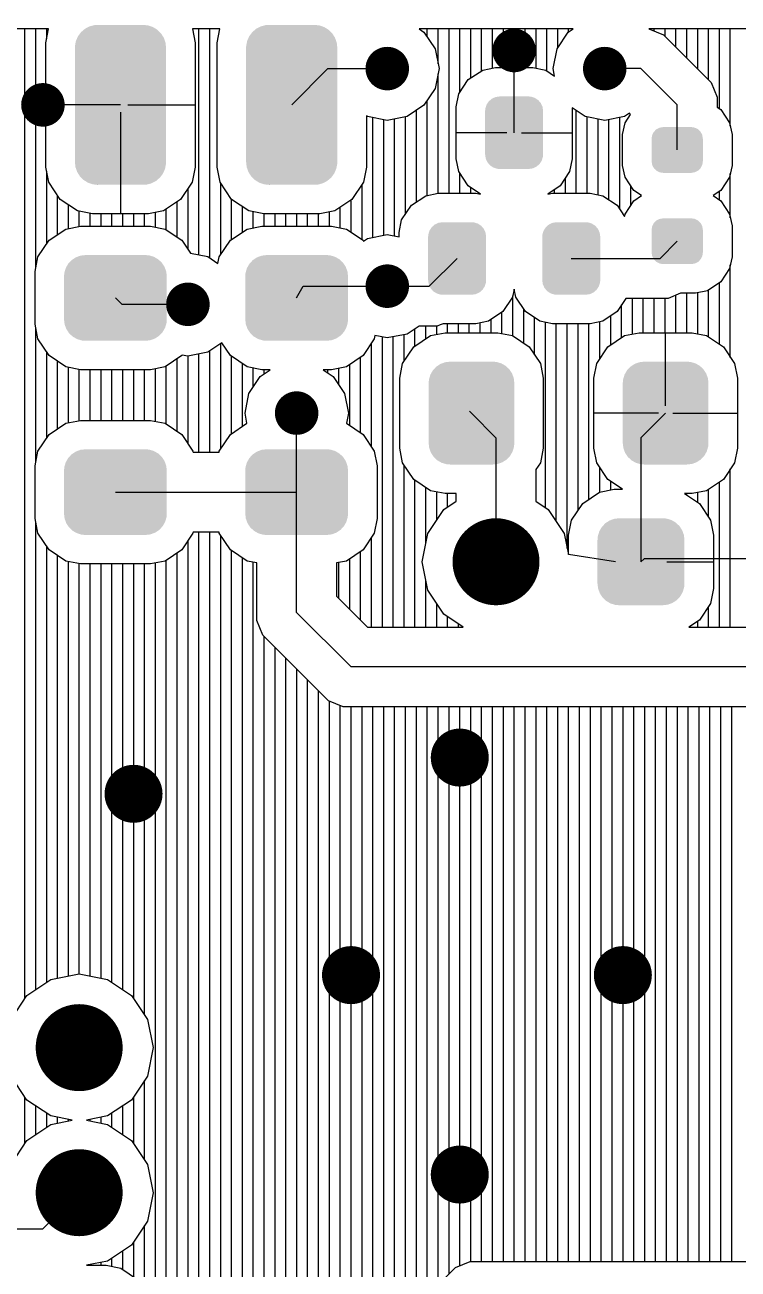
# Model space of a CAD drawing. Extents: x 295 to 953, y 10 to 290.
# Drawn here: x 670.07 to 690.69, y 147.46 to 183.42 of the extents above; entities that cross this region are included whole.
import ezdxf

# ---------------------------------------------------------------- set-up
doc = ezdxf.new("R2010")
doc.units = 0
doc.header["$LTSCALE"] = 5
doc.header["$MEASUREMENT"] = 0
doc.layers.get('0').update_dxf_attribs({"linetype": 'CONTINUOUS', "lineweight": 25})
doc.layers.add('DV-INT-A3_TOP', color=10, linetype='CONTINUOUS')

msp = doc.modelspace()

# ---------------------------------------------------------------- linework, layer by layer
for points, const_width in [([(683.901, 182.675, 1), (684.53, 182.675, 1)], 0.629), ([(680.234, 182.152, 1), (680.863, 182.152, 1)], 0.629), ([(686.52, 182.152, 1), (687.149, 182.152, 1)], 0.629), ([(670.28, 181.104, 1), (670.909, 181.104, 1)], 0.629), ([(680.234, 175.865, 1), (680.863, 175.865, 1)], 0.629), ([(674.471, 175.341, 1), (675.1, 175.341, 1)], 0.629), ([(677.614, 172.198, 1), (678.243, 172.198, 1)], 0.629), ([(683.063, 167.902, 1), (684.32, 167.902, 1)], 1.257), ([(682.225, 162.244, 1), (683.063, 162.244, 1)], 0.838), ([(672.795, 161.197, 1), (673.633, 161.197, 1)], 0.838), ([(679.081, 155.958, 1), (679.92, 155.958, 1)], 0.838), ([(686.939, 155.958, 1), (687.778, 155.958, 1)], 0.838), ([(671.014, 153.862, 1), (672.271, 153.862, 1)], 1.257), ([(682.225, 150.195, 1), (683.063, 150.195, 1)], 0.838), ([(671.014, 149.671, 1), (672.271, 149.671, 1)], 1.257)]:
    msp.add_lwpolyline(points, format="xyb", close=True, dxfattribs=dict(const_width=const_width))
for points in [[(671.903, 183.351), (671.939, 183.37), (673.778, 183.351), (673.723, 183.37)], [(671.939, 183.37), (672.05, 183.399), (673.723, 183.37), (673.637, 183.399)], [(672.05, 183.399), (672.083, 183.408), (673.637, 183.399), (673.555, 183.408)], [(672.083, 183.408), (672.231, 183.413), (673.555, 183.408), (673.508, 183.413)], [(673.443, 183.413), (673.49, 183.415), (673.508, 183.413), (673.49, 183.415)], [(676.853, 183.351), (676.889, 183.37), (678.727, 183.351), (678.672, 183.37)], [(676.889, 183.37), (677, 183.399), (678.672, 183.37), (678.587, 183.399)], [(677, 183.399), (677.032, 183.408), (678.587, 183.399), (678.505, 183.408)], [(677.032, 183.408), (677.181, 183.413), (678.505, 183.408), (678.458, 183.413)], [(678.393, 183.413), (678.439, 183.415), (678.458, 183.413), (678.439, 183.415)], [(671.548, 182.949), (671.589, 183.043), (674.122, 182.949), (674.089, 183.043)], [(671.589, 183.043), (671.607, 183.085), (674.089, 183.043), (674.062, 183.085)], [(671.607, 183.085), (671.669, 183.168), (674.062, 183.085), (674.009, 183.168)], [(671.669, 183.168), (671.695, 183.204), (674.009, 183.168), (673.973, 183.204)], [(671.695, 183.204), (671.775, 183.273), (673.973, 183.204), (673.904, 183.273)], [(671.775, 183.273), (671.808, 183.301), (673.904, 183.273), (673.859, 183.301)], [(671.808, 183.301), (671.903, 183.351), (673.859, 183.301), (673.778, 183.351)], [(676.497, 182.949), (676.538, 183.043), (679.072, 182.949), (679.038, 183.043)], [(676.538, 183.043), (676.557, 183.085), (679.038, 183.043), (679.012, 183.085)], [(676.557, 183.085), (676.618, 183.168), (679.012, 183.085), (678.959, 183.168)], [(676.618, 183.168), (676.645, 183.204), (678.959, 183.168), (678.923, 183.204)], [(676.645, 183.204), (676.725, 183.273), (678.923, 183.204), (678.854, 183.273)], [(676.725, 183.273), (676.757, 183.301), (678.854, 183.273), (678.808, 183.301)], [(676.757, 183.301), (676.853, 183.351), (678.808, 183.301), (678.727, 183.351)], [(671.517, 179.455), (671.517, 182.753), (674.157, 179.455), (674.157, 182.753)], [(671.519, 182.755), (671.52, 182.803), (674.155, 182.755), (674.149, 182.803)], [(671.519, 182.753), (671.519, 182.755), (674.155, 182.753), (674.155, 182.755)], [(671.52, 182.803), (671.539, 182.903), (674.149, 182.803), (674.138, 182.903)], [(671.539, 182.903), (671.548, 182.949), (674.138, 182.903), (674.122, 182.949)], [(676.466, 179.455), (676.466, 182.753), (679.106, 179.455), (679.106, 182.753)], [(676.468, 182.755), (676.47, 182.803), (679.104, 182.755), (679.099, 182.803)], [(676.468, 182.753), (676.468, 182.755), (679.104, 182.753), (679.104, 182.755)], [(676.47, 182.803), (676.489, 182.903), (679.099, 182.803), (679.088, 182.903)], [(676.489, 182.903), (676.497, 182.949), (679.088, 182.903), (679.072, 182.949)], [(683.447, 181.153), (683.482, 181.205), (684.988, 181.153), (684.944, 181.205)], [(683.482, 181.205), (683.526, 181.242), (684.944, 181.205), (684.911, 181.242)], [(683.526, 181.242), (683.571, 181.282), (684.911, 181.242), (684.852, 181.282)], [(683.571, 181.282), (683.628, 181.307), (684.852, 181.282), (684.812, 181.307)], [(683.628, 181.307), (683.679, 181.33), (684.812, 181.307), (684.737, 181.33)], [(683.679, 181.33), (683.761, 181.342), (684.737, 181.33), (684.699, 181.342)], [(683.761, 181.342), (683.796, 181.347), (684.699, 181.342), (684.634, 181.347)], [(683.377, 180.928), (683.382, 180.993), (685.054, 180.928), (685.044, 180.993)], [(683.377, 179.67), (683.377, 180.928), (685.054, 179.67), (685.054, 180.928)], [(683.382, 180.993), (683.398, 181.045), (685.044, 180.993), (685.037, 181.045)], [(683.398, 181.045), (683.417, 181.106), (685.037, 181.045), (685.009, 181.106)], [(683.417, 181.106), (683.447, 181.153), (685.009, 181.106), (684.988, 181.153)], [(688.188, 179.469), (688.188, 180.132), (689.672, 179.469), (689.672, 180.132)], [(688.19, 180.132), (688.204, 180.224), (689.67, 180.132), (689.655, 180.224)], [(688.204, 180.224), (688.209, 180.235), (689.655, 180.224), (689.653, 180.235)], [(688.209, 180.235), (688.249, 180.319), (689.653, 180.235), (689.61, 180.319)], [(688.249, 180.319), (688.258, 180.328), (689.61, 180.319), (689.605, 180.328)], [(688.258, 180.328), (688.322, 180.394), (689.605, 180.328), (689.537, 180.394)], [(688.322, 180.394), (688.334, 180.401), (689.537, 180.394), (689.53, 180.401)], [(688.334, 180.401), (688.414, 180.443), (689.53, 180.401), (689.443, 180.443)], [(688.414, 180.443), (688.434, 180.447), (689.443, 180.443), (689.436, 180.447)], [(688.434, 180.447), (688.517, 180.461), (689.436, 180.447), (689.343, 180.461)], [(671.519, 179.453), (671.519, 179.455), (674.155, 179.453), (674.155, 179.455)], [(671.524, 179.405), (671.519, 179.453), (674.153, 179.405), (674.155, 179.453)], [(671.535, 179.305), (671.524, 179.405), (674.134, 179.305), (674.153, 179.405)], [(676.468, 179.453), (676.468, 179.455), (679.104, 179.453), (679.104, 179.455)], [(676.474, 179.405), (676.468, 179.453), (679.103, 179.405), (679.104, 179.453)], [(676.485, 179.305), (676.474, 179.405), (679.084, 179.305), (679.103, 179.405)], [(683.386, 179.606), (683.377, 179.67), (685.048, 179.606), (685.054, 179.67)], [(683.394, 179.553), (683.386, 179.606), (685.032, 179.553), (685.048, 179.606)], [(683.421, 179.493), (683.394, 179.553), (685.014, 179.493), (685.032, 179.553)], [(683.443, 179.446), (683.421, 179.493), (684.983, 179.446), (685.014, 179.493)], [(683.487, 179.394), (683.443, 179.446), (684.949, 179.394), (684.983, 179.446)], [(688.205, 179.376), (688.19, 179.469), (689.657, 179.376), (689.67, 179.469)], [(671.552, 179.259), (671.535, 179.305), (674.126, 179.259), (674.134, 179.305)], [(671.585, 179.165), (671.552, 179.259), (674.085, 179.165), (674.126, 179.259)], [(671.611, 179.123), (671.585, 179.165), (674.067, 179.123), (674.085, 179.165)], [(671.664, 179.039), (671.611, 179.123), (674.005, 179.039), (674.067, 179.123)], [(676.501, 179.259), (676.485, 179.305), (679.075, 179.259), (679.084, 179.305)], [(676.534, 179.165), (676.501, 179.259), (679.034, 179.165), (679.075, 179.259)], [(676.561, 179.123), (676.534, 179.165), (679.016, 179.123), (679.034, 179.165)], [(676.614, 179.039), (676.561, 179.123), (678.955, 179.039), (679.016, 179.123)], [(683.519, 179.356), (683.487, 179.394), (684.905, 179.356), (684.949, 179.394)], [(683.579, 179.317), (683.519, 179.356), (684.859, 179.317), (684.905, 179.356)], [(683.618, 179.291), (683.579, 179.317), (684.802, 179.291), (684.859, 179.317)], [(683.693, 179.268), (683.618, 179.291), (684.751, 179.268), (684.802, 179.291)], [(683.731, 179.256), (683.693, 179.268), (684.67, 179.256), (684.751, 179.268)], [(683.796, 179.251), (683.731, 179.256), (684.634, 179.251), (684.67, 179.256)], [(688.207, 179.366), (688.205, 179.376), (689.652, 179.366), (689.657, 179.376)], [(688.251, 179.282), (688.207, 179.366), (689.611, 179.282), (689.652, 179.366)], [(688.255, 179.273), (688.251, 179.282), (689.603, 179.273), (689.611, 179.282)], [(688.324, 179.207), (688.255, 179.273), (689.539, 179.207), (689.603, 179.273)], [(688.33, 179.2), (688.324, 179.207), (689.527, 179.2), (689.539, 179.207)], [(688.418, 179.158), (688.33, 179.2), (689.446, 179.158), (689.527, 179.2)], [(688.425, 179.154), (688.418, 179.158), (689.426, 179.154), (689.446, 179.158)], [(688.517, 179.14), (688.425, 179.154), (689.343, 179.14), (689.426, 179.154)], [(671.7, 179.003), (671.664, 179.039), (673.978, 179.003), (674.005, 179.039)], [(671.769, 178.935), (671.7, 179.003), (673.898, 178.935), (673.978, 179.003)], [(671.815, 178.907), (671.769, 178.935), (673.866, 178.907), (673.898, 178.935)], [(671.896, 178.856), (671.815, 178.907), (673.77, 178.856), (673.866, 178.907)], [(671.95, 178.837), (671.896, 178.856), (673.734, 178.837), (673.77, 178.856)], [(672.036, 178.808), (671.95, 178.837), (673.623, 178.808), (673.734, 178.837)], [(672.118, 178.799), (672.036, 178.808), (673.591, 178.799), (673.623, 178.808)], [(672.164, 178.795), (672.118, 178.799), (673.442, 178.795), (673.591, 178.799)], [(672.184, 178.793), (672.164, 178.795), (672.184, 178.793), (672.231, 178.795)], [(676.65, 179.003), (676.614, 179.039), (678.928, 179.003), (678.955, 179.039)], [(676.719, 178.935), (676.65, 179.003), (678.848, 178.935), (678.928, 179.003)], [(676.764, 178.907), (676.719, 178.935), (678.815, 178.907), (678.848, 178.935)], [(676.845, 178.856), (676.764, 178.907), (678.72, 178.856), (678.815, 178.907)], [(676.9, 178.837), (676.845, 178.856), (678.684, 178.837), (678.72, 178.856)], [(676.986, 178.808), (676.9, 178.837), (678.573, 178.808), (678.684, 178.837)], [(677.067, 178.799), (676.986, 178.808), (678.54, 178.799), (678.573, 178.808)], [(677.114, 178.795), (677.067, 178.799), (678.392, 178.795), (678.54, 178.799)], [(677.133, 178.793), (677.114, 178.795), (677.133, 178.793), (677.181, 178.795)], [(681.835, 177.571), (681.879, 177.609), (683.297, 177.571), (683.264, 177.609)], [(681.879, 177.609), (681.924, 177.648), (683.264, 177.609), (683.205, 177.648)], [(681.924, 177.648), (681.981, 177.674), (683.205, 177.648), (683.165, 177.674)], [(681.981, 177.674), (682.032, 177.697), (683.165, 177.674), (683.09, 177.697)], [(682.032, 177.697), (682.114, 177.708), (683.09, 177.697), (683.052, 177.708)], [(682.114, 177.708), (682.149, 177.713), (683.052, 177.708), (682.987, 177.713)], [(685.133, 177.571), (685.177, 177.609), (686.595, 177.571), (686.563, 177.609)], [(685.177, 177.609), (685.223, 177.648), (686.563, 177.609), (686.503, 177.648)], [(685.223, 177.648), (685.28, 177.674), (686.503, 177.648), (686.464, 177.674)], [(685.28, 177.674), (685.33, 177.697), (686.464, 177.674), (686.389, 177.697)], [(685.33, 177.697), (685.412, 177.708), (686.389, 177.697), (686.351, 177.708)], [(685.412, 177.708), (685.447, 177.713), (686.351, 177.708), (686.286, 177.713)], [(688.209, 177.599), (688.249, 177.683), (689.653, 177.599), (689.61, 177.683)], [(688.249, 177.683), (688.258, 177.692), (689.61, 177.683), (689.605, 177.692)], [(688.258, 177.692), (688.322, 177.758), (689.605, 177.692), (689.537, 177.758)], [(688.322, 177.758), (688.334, 177.765), (689.537, 177.758), (689.53, 177.765)], [(688.334, 177.765), (688.414, 177.807), (689.53, 177.765), (689.443, 177.807)], [(688.414, 177.807), (688.434, 177.81), (689.443, 177.807), (689.436, 177.81)], [(688.434, 177.81), (688.517, 177.824), (689.436, 177.81), (689.343, 177.824)], [(681.73, 177.294), (681.735, 177.359), (683.406, 177.294), (683.397, 177.359)], [(681.73, 176.037), (681.73, 177.294), (683.406, 176.037), (683.406, 177.294)], [(681.735, 177.359), (681.751, 177.411), (683.397, 177.359), (683.39, 177.411)], [(681.751, 177.411), (681.77, 177.472), (683.39, 177.411), (683.362, 177.472)], [(681.77, 177.472), (681.8, 177.519), (683.362, 177.472), (683.341, 177.519)], [(681.8, 177.519), (681.835, 177.571), (683.341, 177.519), (683.297, 177.571)], [(685.028, 177.294), (685.033, 177.359), (686.705, 177.294), (686.696, 177.359)], [(685.028, 176.037), (685.028, 177.294), (686.705, 176.037), (686.705, 177.294)], [(685.033, 177.359), (685.049, 177.411), (686.696, 177.359), (686.688, 177.411)], [(685.049, 177.411), (685.068, 177.472), (686.688, 177.411), (686.661, 177.472)], [(685.068, 177.472), (685.099, 177.519), (686.661, 177.472), (686.639, 177.519)], [(685.099, 177.519), (685.133, 177.571), (686.639, 177.519), (686.595, 177.571)], [(688.188, 176.833), (688.188, 177.495), (689.672, 176.833), (689.672, 177.495)], [(688.19, 177.495), (688.204, 177.588), (689.67, 177.495), (689.655, 177.588)], [(688.204, 177.588), (688.209, 177.599), (689.655, 177.588), (689.653, 177.599)], [(671.326, 176.514), (671.354, 176.544), (674.05, 176.514), (674.031, 176.544)], [(671.354, 176.544), (671.425, 176.619), (674.031, 176.544), (673.951, 176.619)], [(671.425, 176.619), (671.46, 176.642), (673.951, 176.619), (673.926, 176.642)], [(671.46, 176.642), (671.545, 176.698), (673.926, 176.642), (673.829, 176.698)], [(671.545, 176.698), (671.588, 176.714), (673.829, 176.698), (673.802, 176.714)], [(671.588, 176.714), (671.68, 176.747), (673.802, 176.714), (673.689, 176.747)], [(671.68, 176.747), (671.744, 176.755), (673.689, 176.747), (673.664, 176.755)], [(671.744, 176.755), (671.823, 176.764), (673.664, 176.755), (673.558, 176.764)], [(676.565, 176.514), (676.593, 176.544), (679.289, 176.514), (679.27, 176.544)], [(676.593, 176.544), (676.663, 176.619), (679.27, 176.544), (679.189, 176.619)], [(676.663, 176.619), (676.699, 176.642), (679.189, 176.619), (679.165, 176.642)], [(676.699, 176.642), (676.784, 176.698), (679.165, 176.642), (679.068, 176.698)], [(676.784, 176.698), (676.827, 176.714), (679.068, 176.698), (679.04, 176.714)], [(676.827, 176.714), (676.919, 176.747), (679.04, 176.714), (678.928, 176.747)], [(676.919, 176.747), (676.983, 176.755), (678.928, 176.747), (678.903, 176.755)], [(676.983, 176.755), (677.061, 176.764), (678.903, 176.755), (678.796, 176.764)], [(688.205, 176.74), (688.19, 176.833), (689.657, 176.74), (689.67, 176.833)], [(688.207, 176.73), (688.205, 176.74), (689.652, 176.73), (689.657, 176.74)], [(688.251, 176.646), (688.207, 176.73), (689.611, 176.646), (689.652, 176.73)], [(688.255, 176.637), (688.251, 176.646), (689.603, 176.637), (689.611, 176.646)], [(688.324, 176.57), (688.255, 176.637), (689.539, 176.57), (689.603, 176.637)], [(688.33, 176.564), (688.324, 176.57), (689.527, 176.564), (689.539, 176.57)], [(688.418, 176.522), (688.33, 176.564), (689.446, 176.522), (689.527, 176.564)], [(671.204, 176.146), (671.214, 176.252), (674.176, 176.146), (674.163, 176.252)], [(671.214, 176.252), (671.224, 176.289), (674.163, 176.252), (674.159, 176.289)], [(671.224, 176.289), (671.255, 176.39), (674.159, 176.289), (674.122, 176.39)], [(671.255, 176.39), (671.274, 176.424), (674.122, 176.39), (674.11, 176.424)], [(671.274, 176.424), (671.326, 176.514), (674.11, 176.424), (674.05, 176.514)], [(676.443, 176.146), (676.452, 176.252), (679.415, 176.146), (679.402, 176.252)], [(676.452, 176.252), (676.463, 176.289), (679.402, 176.252), (679.398, 176.289)], [(676.463, 176.289), (676.493, 176.39), (679.398, 176.289), (679.361, 176.39)], [(676.493, 176.39), (676.513, 176.424), (679.361, 176.39), (679.349, 176.424)], [(676.513, 176.424), (676.565, 176.514), (679.349, 176.424), (679.289, 176.514)], [(688.425, 176.518), (688.418, 176.522), (689.426, 176.518), (689.446, 176.522)], [(688.517, 176.504), (688.425, 176.518), (689.343, 176.504), (689.426, 176.518)], [(671.204, 174.905), (671.204, 176.146), (674.176, 174.905), (674.176, 176.146)], [(676.443, 174.905), (676.443, 176.146), (679.415, 174.905), (679.415, 176.146)], [(681.739, 175.972), (681.73, 176.037), (683.401, 175.972), (683.406, 176.037)], [(681.747, 175.92), (681.739, 175.972), (683.385, 175.92), (683.401, 175.972)], [(681.774, 175.859), (681.747, 175.92), (683.367, 175.859), (683.385, 175.92)], [(681.795, 175.812), (681.774, 175.859), (683.336, 175.812), (683.367, 175.859)], [(681.84, 175.76), (681.795, 175.812), (683.302, 175.76), (683.336, 175.812)], [(685.038, 175.972), (685.028, 176.037), (686.7, 175.972), (686.705, 176.037)], [(685.045, 175.92), (685.038, 175.972), (686.684, 175.92), (686.7, 175.972)], [(685.073, 175.859), (685.045, 175.92), (686.665, 175.859), (686.684, 175.92)], [(685.094, 175.812), (685.073, 175.859), (686.634, 175.812), (686.665, 175.859)], [(685.138, 175.76), (685.094, 175.812), (686.6, 175.76), (686.634, 175.812)], [(681.872, 175.722), (681.84, 175.76), (683.258, 175.722), (683.302, 175.76)], [(681.932, 175.683), (681.872, 175.722), (683.212, 175.683), (683.258, 175.722)], [(681.971, 175.657), (681.932, 175.683), (683.155, 175.657), (683.212, 175.683)], [(682.046, 175.634), (681.971, 175.657), (683.104, 175.634), (683.155, 175.657)], [(682.084, 175.623), (682.046, 175.634), (683.023, 175.623), (683.104, 175.634)], [(682.149, 175.618), (682.084, 175.623), (682.987, 175.618), (683.023, 175.623)], [(685.171, 175.722), (685.138, 175.76), (686.556, 175.722), (686.6, 175.76)], [(685.23, 175.683), (685.171, 175.722), (686.51, 175.683), (686.556, 175.722)], [(685.27, 175.657), (685.23, 175.683), (686.454, 175.657), (686.51, 175.683)], [(685.345, 175.634), (685.27, 175.657), (686.403, 175.634), (686.454, 175.657)], [(685.383, 175.623), (685.345, 175.634), (686.321, 175.623), (686.403, 175.634)], [(685.447, 175.618), (685.383, 175.623), (686.286, 175.618), (686.321, 175.623)], [(671.217, 174.799), (671.204, 174.905), (674.167, 174.799), (674.176, 174.905)], [(671.221, 174.763), (671.217, 174.799), (674.156, 174.763), (674.167, 174.799)], [(671.258, 174.661), (671.221, 174.763), (674.126, 174.661), (674.156, 174.763)], [(676.456, 174.799), (676.443, 174.905), (679.405, 174.799), (679.415, 174.905)], [(676.46, 174.763), (676.456, 174.799), (679.394, 174.763), (679.405, 174.799)], [(676.497, 174.661), (676.46, 174.763), (679.364, 174.661), (679.394, 174.763)], [(671.27, 174.628), (671.258, 174.661), (674.106, 174.628), (674.126, 174.661)], [(671.33, 174.537), (671.27, 174.628), (674.054, 174.537), (674.106, 174.628)], [(671.349, 174.508), (671.33, 174.537), (674.026, 174.508), (674.054, 174.537)], [(671.429, 174.432), (671.349, 174.508), (673.955, 174.432), (674.026, 174.508)], [(671.454, 174.409), (671.429, 174.432), (673.92, 174.409), (673.955, 174.432)], [(671.551, 174.353), (671.454, 174.409), (673.835, 174.353), (673.92, 174.409)], [(676.509, 174.628), (676.497, 174.661), (679.345, 174.628), (679.364, 174.661)], [(676.569, 174.537), (676.509, 174.628), (679.293, 174.537), (679.345, 174.628)], [(676.588, 174.508), (676.569, 174.537), (679.265, 174.508), (679.293, 174.537)], [(676.668, 174.432), (676.588, 174.508), (679.194, 174.432), (679.265, 174.508)], [(676.693, 174.409), (676.668, 174.432), (679.159, 174.409), (679.194, 174.432)], [(676.79, 174.353), (676.693, 174.409), (679.074, 174.353), (679.159, 174.409)], [(671.579, 174.337), (671.551, 174.353), (673.792, 174.337), (673.835, 174.353)], [(671.691, 174.304), (671.579, 174.337), (673.7, 174.304), (673.792, 174.337)], [(671.716, 174.296), (671.691, 174.304), (673.636, 174.296), (673.7, 174.304)], [(671.823, 174.287), (671.716, 174.296), (673.558, 174.287), (673.636, 174.296)], [(676.817, 174.337), (676.79, 174.353), (679.031, 174.337), (679.074, 174.353)], [(676.93, 174.304), (676.817, 174.337), (678.939, 174.304), (679.031, 174.337)], [(676.955, 174.296), (676.93, 174.304), (678.875, 174.296), (678.939, 174.304)], [(677.061, 174.287), (676.955, 174.296), (678.796, 174.287), (678.875, 174.296)], [(682.128, 173.633), (682.22, 173.667), (683.847, 173.633), (683.735, 173.667)], [(682.22, 173.667), (682.284, 173.674), (683.735, 173.667), (683.71, 173.674)], [(682.284, 173.674), (682.363, 173.684), (683.71, 173.674), (683.603, 173.684)], [(687.74, 173.633), (687.832, 173.667), (689.459, 173.633), (689.347, 173.667)], [(687.832, 173.667), (687.896, 173.674), (689.347, 173.667), (689.321, 173.674)], [(687.896, 173.674), (687.975, 173.684), (689.321, 173.674), (689.215, 173.684)], [(681.765, 173.208), (681.795, 173.309), (684.205, 173.208), (684.168, 173.309)], [(681.795, 173.309), (681.814, 173.343), (684.168, 173.309), (684.156, 173.343)], [(681.814, 173.343), (681.867, 173.434), (684.156, 173.343), (684.096, 173.434)], [(681.867, 173.434), (681.894, 173.463), (684.096, 173.434), (684.077, 173.463)], [(681.894, 173.463), (681.965, 173.539), (684.077, 173.463), (683.997, 173.539)], [(681.965, 173.539), (682, 173.562), (683.997, 173.539), (683.972, 173.562)], [(682, 173.562), (682.085, 173.618), (683.972, 173.562), (683.875, 173.618)], [(682.085, 173.618), (682.128, 173.633), (683.875, 173.618), (683.847, 173.633)], [(687.377, 173.208), (687.407, 173.309), (689.817, 173.208), (689.78, 173.309)], [(687.407, 173.309), (687.426, 173.343), (689.78, 173.309), (689.767, 173.343)], [(687.426, 173.343), (687.478, 173.434), (689.767, 173.343), (689.708, 173.434)], [(687.478, 173.434), (687.506, 173.463), (689.708, 173.434), (689.688, 173.463)], [(687.506, 173.463), (687.577, 173.539), (689.688, 173.463), (689.608, 173.539)], [(687.577, 173.539), (687.612, 173.562), (689.608, 173.539), (689.584, 173.562)], [(687.612, 173.562), (687.697, 173.618), (689.584, 173.562), (689.487, 173.618)], [(687.697, 173.618), (687.74, 173.633), (689.487, 173.618), (689.459, 173.633)], [(681.745, 173.065), (681.754, 173.172), (684.222, 173.065), (684.209, 173.172)], [(681.745, 171.33), (681.745, 173.065), (684.222, 171.33), (684.222, 173.065)], [(681.754, 173.172), (681.765, 173.208), (684.209, 173.172), (684.205, 173.208)], [(687.356, 173.065), (687.366, 173.172), (689.833, 173.065), (689.821, 173.172)], [(687.356, 171.33), (687.356, 173.065), (689.833, 171.33), (689.833, 173.065)], [(687.366, 173.172), (687.377, 173.208), (689.821, 173.172), (689.817, 173.208)], [(671.588, 171.102), (671.68, 171.136), (673.802, 171.102), (673.689, 171.136)], [(671.68, 171.136), (671.744, 171.143), (673.689, 171.136), (673.664, 171.143)], [(671.744, 171.143), (671.823, 171.152), (673.664, 171.143), (673.558, 171.152)], [(676.827, 171.102), (676.919, 171.136), (679.04, 171.102), (678.928, 171.136)], [(676.919, 171.136), (676.983, 171.143), (678.928, 171.136), (678.903, 171.143)], [(676.983, 171.143), (677.061, 171.152), (678.903, 171.143), (678.796, 171.152)], [(681.757, 171.224), (681.745, 171.33), (684.212, 171.224), (684.222, 171.33)], [(681.761, 171.188), (681.757, 171.224), (684.202, 171.188), (684.212, 171.224)], [(681.798, 171.086), (681.761, 171.188), (684.171, 171.086), (684.202, 171.188)], [(687.369, 171.224), (687.356, 171.33), (689.824, 171.224), (689.833, 171.33)], [(687.373, 171.188), (687.369, 171.224), (689.813, 171.188), (689.824, 171.224)], [(687.41, 171.086), (687.373, 171.188), (689.783, 171.086), (689.813, 171.188)], [(671.224, 170.677), (671.255, 170.778), (674.159, 170.677), (674.122, 170.778)], [(671.255, 170.778), (671.274, 170.812), (674.122, 170.778), (674.11, 170.812)], [(671.274, 170.812), (671.326, 170.903), (674.11, 170.812), (674.05, 170.903)], [(671.326, 170.903), (671.354, 170.932), (674.05, 170.903), (674.031, 170.932)], [(671.354, 170.932), (671.425, 171.007), (674.031, 170.932), (673.951, 171.007)], [(671.425, 171.007), (671.46, 171.03), (673.951, 171.007), (673.926, 171.03)], [(671.46, 171.03), (671.545, 171.086), (673.926, 171.03), (673.829, 171.086)], [(671.545, 171.086), (671.588, 171.102), (673.829, 171.086), (673.802, 171.102)], [(676.463, 170.677), (676.493, 170.778), (679.398, 170.677), (679.361, 170.778)], [(676.493, 170.778), (676.513, 170.812), (679.361, 170.778), (679.349, 170.812)], [(676.513, 170.812), (676.565, 170.903), (679.349, 170.812), (679.289, 170.903)], [(676.565, 170.903), (676.593, 170.932), (679.289, 170.903), (679.27, 170.932)], [(676.593, 170.932), (676.663, 171.007), (679.27, 170.932), (679.189, 171.007)], [(676.663, 171.007), (676.699, 171.03), (679.189, 171.007), (679.165, 171.03)], [(676.699, 171.03), (676.784, 171.086), (679.165, 171.03), (679.068, 171.086)], [(676.784, 171.086), (676.827, 171.102), (679.068, 171.086), (679.04, 171.102)], [(681.811, 171.053), (681.798, 171.086), (684.152, 171.053), (684.171, 171.086)], [(681.87, 170.962), (681.811, 171.053), (684.1, 170.962), (684.152, 171.053)], [(681.89, 170.933), (681.87, 170.962), (684.072, 170.933), (684.1, 170.962)], [(681.97, 170.857), (681.89, 170.933), (684.001, 170.857), (684.072, 170.933)], [(681.994, 170.834), (681.97, 170.857), (683.966, 170.834), (684.001, 170.857)], [(682.092, 170.778), (681.994, 170.834), (683.881, 170.778), (683.966, 170.834)], [(682.119, 170.762), (682.092, 170.778), (683.838, 170.762), (683.881, 170.778)], [(687.422, 171.053), (687.41, 171.086), (689.764, 171.053), (689.783, 171.086)], [(687.482, 170.962), (687.422, 171.053), (689.711, 170.962), (689.764, 171.053)], [(687.501, 170.933), (687.482, 170.962), (689.684, 170.933), (689.711, 170.962)], [(687.582, 170.857), (687.501, 170.933), (689.613, 170.857), (689.684, 170.933)], [(687.606, 170.834), (687.582, 170.857), (689.578, 170.834), (689.613, 170.857)], [(687.703, 170.778), (687.606, 170.834), (689.493, 170.778), (689.578, 170.834)], [(687.731, 170.762), (687.703, 170.778), (689.45, 170.762), (689.493, 170.778)], [(671.204, 170.534), (671.214, 170.64), (674.176, 170.534), (674.163, 170.64)], [(671.204, 169.294), (671.204, 170.534), (674.176, 169.294), (674.176, 170.534)], [(671.214, 170.64), (671.224, 170.677), (674.163, 170.64), (674.159, 170.677)], [(676.443, 170.534), (676.452, 170.64), (679.415, 170.534), (679.402, 170.64)], [(676.443, 169.294), (676.443, 170.534), (679.415, 169.294), (679.415, 170.534)], [(676.452, 170.64), (676.463, 170.677), (679.402, 170.64), (679.398, 170.677)], [(682.231, 170.729), (682.119, 170.762), (683.746, 170.729), (683.838, 170.762)], [(682.257, 170.721), (682.231, 170.729), (683.682, 170.721), (683.746, 170.729)], [(682.363, 170.712), (682.257, 170.721), (683.603, 170.712), (683.682, 170.721)], [(687.843, 170.729), (687.731, 170.762), (689.358, 170.729), (689.45, 170.762)], [(687.868, 170.721), (687.843, 170.729), (689.294, 170.721), (689.358, 170.729)], [(687.975, 170.712), (687.868, 170.721), (689.215, 170.712), (689.294, 170.721)], [(671.217, 169.187), (671.204, 169.294), (674.167, 169.187), (674.176, 169.294)], [(671.221, 169.151), (671.217, 169.187), (674.156, 169.151), (674.167, 169.187)], [(671.258, 169.05), (671.221, 169.151), (674.126, 169.05), (674.156, 169.151)], [(671.27, 169.016), (671.258, 169.05), (674.106, 169.016), (674.126, 169.05)], [(671.33, 168.925), (671.27, 169.016), (674.054, 168.925), (674.106, 169.016)], [(676.456, 169.187), (676.443, 169.294), (679.405, 169.187), (679.415, 169.294)], [(676.46, 169.151), (676.456, 169.187), (679.394, 169.151), (679.405, 169.187)], [(676.497, 169.05), (676.46, 169.151), (679.364, 169.05), (679.394, 169.151)], [(676.509, 169.016), (676.497, 169.05), (679.345, 169.016), (679.364, 169.05)], [(676.569, 168.925), (676.509, 169.016), (679.293, 168.925), (679.345, 169.016)], [(686.774, 168.933), (686.852, 169.014), (688.995, 168.933), (688.909, 169.014)], [(686.852, 169.014), (686.88, 169.033), (688.909, 169.014), (688.89, 169.033)], [(686.88, 169.033), (686.974, 169.094), (688.89, 169.033), (688.786, 169.094)], [(686.974, 169.094), (687.008, 169.106), (688.786, 169.094), (688.765, 169.106)], [(687.008, 169.106), (687.11, 169.143), (688.765, 169.106), (688.646, 169.143)], [(687.11, 169.143), (687.162, 169.149), (688.646, 169.143), (688.626, 169.149)], [(687.162, 169.149), (687.254, 169.159), (688.626, 169.149), (688.511, 169.159)], [(671.349, 168.896), (671.33, 168.925), (674.026, 168.896), (674.054, 168.925)], [(671.429, 168.82), (671.349, 168.896), (673.955, 168.82), (674.026, 168.896)], [(671.454, 168.797), (671.429, 168.82), (673.92, 168.797), (673.955, 168.82)], [(671.551, 168.741), (671.454, 168.797), (673.835, 168.741), (673.92, 168.797)], [(671.579, 168.726), (671.551, 168.741), (673.792, 168.726), (673.835, 168.741)], [(671.691, 168.692), (671.579, 168.726), (673.7, 168.692), (673.792, 168.726)], [(671.716, 168.685), (671.691, 168.692), (673.636, 168.685), (673.7, 168.692)], [(671.823, 168.675), (671.716, 168.685), (673.558, 168.675), (673.636, 168.685)], [(676.588, 168.896), (676.569, 168.925), (679.265, 168.896), (679.293, 168.925)], [(676.668, 168.82), (676.588, 168.896), (679.194, 168.82), (679.265, 168.896)], [(676.693, 168.797), (676.668, 168.82), (679.159, 168.797), (679.194, 168.82)], [(676.79, 168.741), (676.693, 168.797), (679.074, 168.741), (679.159, 168.797)], [(676.817, 168.726), (676.79, 168.741), (679.031, 168.726), (679.074, 168.741)], [(676.93, 168.692), (676.817, 168.726), (678.939, 168.692), (679.031, 168.726)], [(676.955, 168.685), (676.93, 168.692), (678.875, 168.685), (678.939, 168.692)], [(677.061, 168.675), (676.955, 168.685), (678.796, 168.675), (678.875, 168.685)], [(686.625, 168.531), (686.636, 168.646), (689.14, 168.531), (689.126, 168.646)], [(686.636, 168.646), (686.645, 168.675), (689.126, 168.646), (689.123, 168.675)], [(686.645, 168.675), (686.679, 168.785), (689.123, 168.675), (689.083, 168.785)], [(686.679, 168.785), (686.694, 168.811), (689.083, 168.785), (689.074, 168.811)], [(686.694, 168.811), (686.752, 168.91), (689.074, 168.811), (689.01, 168.91)], [(686.752, 168.91), (686.774, 168.933), (689.01, 168.91), (688.995, 168.933)], [(686.625, 167.274), (686.625, 168.531), (689.14, 167.274), (689.14, 168.531)], [(686.639, 167.158), (686.625, 167.274), (689.129, 167.158), (689.14, 167.274)], [(686.642, 167.13), (686.639, 167.158), (689.12, 167.13), (689.129, 167.158)], [(686.682, 167.02), (686.642, 167.13), (689.086, 167.02), (689.12, 167.13)], [(686.691, 166.993), (686.682, 167.02), (689.071, 166.993), (689.086, 167.02)], [(686.755, 166.895), (686.691, 166.993), (689.013, 166.895), (689.071, 166.993)], [(686.77, 166.872), (686.755, 166.895), (688.991, 166.872), (689.013, 166.895)], [(686.856, 166.79), (686.77, 166.872), (688.913, 166.79), (688.991, 166.872)], [(686.875, 166.772), (686.856, 166.79), (688.885, 166.772), (688.913, 166.79)], [(686.979, 166.711), (686.875, 166.772), (688.791, 166.711), (688.885, 166.772)], [(687, 166.698), (686.979, 166.711), (688.757, 166.698), (688.791, 166.711)], [(687.119, 166.662), (687, 166.698), (688.655, 166.662), (688.757, 166.698)], [(687.139, 166.656), (687.119, 166.662), (688.603, 166.656), (688.655, 166.662)], [(687.254, 166.645), (687.139, 166.656), (688.511, 166.645), (688.603, 166.656)]]:
    msp.add_solid(points)
at = {"layer": 'DV-INT-A3_TOP', "color": 7}
for p, q in [((670.758, 183.304), (669.044, 183.304)), ((670.075, 155.279), (670.075, 183.304)), ((670.389, 176.376), (670.389, 183.304)), ((670.678, 182.898), (670.758, 183.304)), ((670.704, 183.015), (670.704, 183.304)), ((675.708, 183.304), (674.915, 183.304)), ((674.915, 183.304), (674.995, 182.898)), ((675.104, 176.77), (675.104, 183.304)), ((675.418, 176.682), (675.418, 183.304)), ((675.628, 182.898), (675.708, 183.304)), ((685.921, 183.304), (681.466, 183.304)), ((681.466, 183.304), (681.609, 183.208)), ((681.609, 183.208), (681.931, 182.722)), ((681.705, 183.065), (681.705, 183.304)), ((682.019, 182.294), (682.019, 183.304)), ((682.334, 178.552), (682.334, 183.304)), ((682.648, 181.464), (682.648, 183.304)), ((682.962, 181.879), (682.962, 183.304)), ((683.277, 182.089), (683.277, 183.304)), ((683.591, 182.168), (683.591, 183.304)), ((683.905, 182.185), (683.905, 183.304)), ((684.22, 182.185), (684.22, 183.304)), ((684.534, 182.185), (684.534, 183.304)), ((684.848, 182.168), (684.848, 183.304)), ((685.162, 182.089), (685.162, 183.304)), ((685.456, 182.722), (685.779, 183.208)), ((685.477, 182.751), (685.477, 183.304)), ((685.779, 183.208), (685.921, 183.304)), ((685.791, 183.212), (685.791, 183.304)), ((692.208, 183.304), (688.113, 183.304)), ((688.113, 183.304), (688.536, 183.128)), ((688.264, 183.241), (688.264, 183.304)), ((688.536, 183.128), (689.584, 182.08)), ((688.578, 183.086), (688.578, 183.304)), ((688.892, 182.772), (688.892, 183.304)), ((689.207, 182.458), (689.207, 183.304)), ((689.521, 182.143), (689.521, 183.304)), ((689.835, 181.829), (689.835, 183.304)), ((690.15, 180.999), (690.15, 183.304)), ((690.464, 180.484), (690.464, 183.304)), ((670.678, 179.306), (670.678, 182.898)), ((674.995, 182.898), (674.995, 179.306)), ((675.628, 179.306), (675.628, 182.898)), ((681.931, 182.722), (682.044, 182.152)), ((684.215, 180.299), (684.215, 182.675)), ((685.343, 182.152), (685.456, 182.722)), ((677.786, 181.104), (678.834, 182.152)), ((678.834, 182.152), (680.548, 182.152)), ((682.044, 182.152), (681.931, 181.577)), ((682.019, 178.552), (682.019, 182.005)), ((682.891, 181.833), (683.306, 182.11)), ((683.306, 182.11), (683.675, 182.185)), ((683.675, 182.185), (684.76, 182.185)), ((684.215, 180.509), (684.215, 182.185)), ((684.76, 182.185), (685.129, 182.11)), ((685.129, 182.11), (685.385, 181.938)), ((685.385, 181.938), (685.343, 182.152)), ((687.882, 182.152), (686.835, 182.152)), ((688.93, 181.104), (687.882, 182.152)), ((689.584, 182.08), (689.911, 181.753)), ((681.931, 181.577), (681.609, 181.091)), ((682.614, 181.418), (682.891, 181.833)), ((689.911, 181.753), (690.083, 181.33)), ((681.705, 178.489), (681.705, 181.234)), ((682.539, 181.049), (682.614, 181.418)), ((690.083, 181.33), (690.083, 181.041)), ((672.837, 181.104), (670.595, 181.104)), ((672.627, 181.104), (670.678, 181.104)), ((672.837, 180.894), (672.837, 177.952)), ((673.046, 181.104), (674.995, 181.104)), ((681.609, 181.091), (681.122, 180.769)), ((681.391, 178.3), (681.391, 180.945)), ((682.539, 179.545), (682.539, 181.049)), ((686.265, 180.769), (685.892, 181.016)), ((685.892, 181.016), (685.892, 179.545)), ((686.013, 178.552), (686.013, 180.936)), ((687.547, 180.861), (687.409, 180.769)), ((687.577, 180.827), (687.547, 180.861)), ((688.93, 179.8), (688.93, 181.104)), ((690.083, 181.041), (690.187, 180.974)), ((690.187, 180.974), (690.443, 180.588)), ((679.978, 180.769), (679.945, 180.789)), ((679.945, 180.789), (679.945, 179.306)), ((680.548, 180.655), (679.978, 180.769)), ((680.133, 177.273), (680.133, 180.739)), ((680.448, 177.336), (680.448, 180.676)), ((681.122, 180.769), (680.548, 180.655)), ((680.762, 177.315), (680.762, 180.697)), ((681.076, 177.952), (681.076, 180.76)), ((686.835, 180.655), (686.265, 180.769)), ((686.328, 178.552), (686.328, 180.756)), ((686.642, 178.505), (686.642, 180.693)), ((687.409, 180.769), (686.835, 180.655)), ((686.956, 178.363), (686.956, 180.676)), ((687.271, 178.086), (687.271, 180.739)), ((687.35, 180.249), (687.421, 180.588)), ((687.421, 180.588), (687.577, 180.827)), ((690.443, 180.588), (690.514, 180.249)), ((684.006, 180.299), (682.539, 180.299)), ((684.425, 180.299), (685.892, 180.299)), ((687.35, 179.356), (687.35, 180.249)), ((690.514, 180.249), (690.514, 179.356)), ((682.614, 179.18), (682.539, 179.545)), ((685.892, 179.545), (685.82, 179.18)), ((670.766, 178.866), (670.678, 179.306)), ((670.704, 177.085), (670.704, 179.189)), ((674.995, 179.306), (674.907, 178.866)), ((675.716, 178.866), (675.628, 179.306)), ((679.945, 179.306), (679.857, 178.866)), ((682.891, 178.761), (682.614, 179.18)), ((682.648, 178.552), (682.648, 179.13)), ((685.82, 179.18), (685.544, 178.761)), ((687.421, 179.017), (687.35, 179.356)), ((690.514, 179.356), (690.443, 179.017)), ((690.464, 177.843), (690.464, 179.121)), ((671.097, 178.371), (670.766, 178.866)), ((674.907, 178.866), (674.576, 178.371)), ((674.79, 176.925), (674.79, 178.686)), ((676.047, 178.371), (675.716, 178.866)), ((675.733, 176.77), (675.733, 178.845)), ((679.857, 178.866), (679.526, 178.371)), ((679.819, 177.215), (679.819, 178.807)), ((683.243, 178.526), (682.891, 178.761)), ((682.962, 178.552), (682.962, 178.715)), ((685.544, 178.761), (685.192, 178.526)), ((685.699, 178.552), (685.699, 178.996)), ((687.677, 178.631), (687.421, 179.017)), ((687.585, 178.195), (687.585, 178.769)), ((690.443, 179.017), (690.187, 178.631)), ((671.018, 177.353), (671.018, 178.493)), ((671.592, 178.04), (671.097, 178.371)), ((674.576, 178.371), (674.081, 178.04)), ((676.047, 177.215), (676.047, 178.375)), ((676.542, 178.04), (676.047, 178.371)), ((679.526, 178.371), (679.031, 178.04)), ((679.505, 177.424), (679.505, 178.355)), ((681.244, 178.204), (681.659, 178.48)), ((681.659, 178.48), (682.023, 178.552)), ((682.023, 178.552), (683.109, 178.552)), ((683.109, 178.552), (683.243, 178.526)), ((685.192, 178.526), (685.326, 178.552)), ((685.326, 178.552), (686.411, 178.552)), ((685.385, 178.552), (685.385, 178.656)), ((686.411, 178.552), (686.776, 178.48)), ((686.776, 178.48), (687.191, 178.204)), ((687.421, 177.948), (687.677, 178.334)), ((687.899, 178.484), (687.677, 178.631)), ((687.677, 178.334), (687.899, 178.484)), ((690.187, 178.631), (689.965, 178.484)), ((689.965, 178.484), (690.187, 178.334)), ((690.15, 178.359), (690.15, 178.606)), ((690.187, 178.334), (690.443, 177.948)), ((671.332, 177.529), (671.332, 178.216)), ((672.028, 177.952), (671.592, 178.04)), ((671.647, 177.592), (671.647, 178.032)), ((671.961, 177.6), (671.961, 177.969)), ((674.081, 178.04), (673.646, 177.952)), ((673.847, 177.571), (673.847, 177.994)), ((674.161, 177.495), (674.161, 178.09)), ((674.475, 177.286), (674.475, 178.304)), ((676.361, 177.424), (676.361, 178.162)), ((676.977, 177.952), (676.542, 178.04)), ((676.676, 177.55), (676.676, 178.015)), ((679.031, 178.04), (678.595, 177.952)), ((678.876, 177.6), (678.876, 178.011)), ((679.19, 177.55), (679.19, 178.145)), ((680.963, 177.785), (681.244, 178.204)), ((687.191, 178.204), (687.405, 177.881)), ((673.646, 177.952), (672.028, 177.952)), ((672.275, 177.6), (672.275, 177.952)), ((672.589, 177.6), (672.589, 177.952)), ((672.904, 177.6), (672.904, 177.952)), ((673.218, 177.6), (673.218, 177.952)), ((673.532, 177.6), (673.532, 177.952)), ((678.595, 177.952), (676.977, 177.952)), ((676.99, 177.6), (676.99, 177.952)), ((677.304, 177.6), (677.304, 177.952)), ((677.619, 177.6), (677.619, 177.952)), ((677.933, 177.6), (677.933, 177.952)), ((678.247, 177.6), (678.247, 177.952)), ((678.562, 177.6), (678.562, 177.952)), ((680.892, 177.42), (680.963, 177.785)), ((687.405, 177.881), (687.421, 177.948)), ((690.443, 177.948), (690.514, 177.609)), ((690.514, 177.609), (690.514, 176.716)), ((670.775, 177.194), (671.257, 177.516)), ((671.257, 177.516), (671.684, 177.6)), ((671.684, 177.6), (673.7, 177.6)), ((673.7, 177.6), (674.128, 177.516)), ((674.128, 177.516), (674.61, 177.194)), ((676.014, 177.194), (676.496, 177.516)), ((676.496, 177.516), (676.923, 177.6)), ((676.923, 177.6), (678.939, 177.6)), ((678.939, 177.6), (679.366, 177.516)), ((679.366, 177.516), (679.848, 177.194)), ((679.978, 177.244), (680.548, 177.357)), ((680.548, 177.357), (680.892, 177.29)), ((680.892, 177.29), (680.892, 177.42)), ((670.452, 176.712), (670.775, 177.194)), ((674.61, 177.194), (674.857, 176.821)), ((675.691, 176.712), (676.014, 177.194)), ((679.848, 177.194), (679.865, 177.168)), ((679.865, 177.168), (679.978, 177.244)), ((688.436, 176.666), (688.93, 177.164)), ((670.368, 176.288), (670.452, 176.712)), ((674.857, 176.821), (675.36, 176.72)), ((675.36, 176.72), (675.653, 176.523)), ((675.653, 176.523), (675.691, 176.712)), ((681.764, 175.865), (682.568, 176.666)), ((685.867, 176.666), (688.436, 176.666)), ((690.514, 176.716), (690.443, 176.376)), ((670.368, 174.763), (670.368, 176.288)), ((690.443, 176.376), (690.187, 175.991)), ((690.464, 173.807), (690.464, 176.481)), ((677.929, 175.526), (678.117, 175.865)), ((678.117, 175.865), (680.548, 175.865)), ((680.548, 175.865), (681.764, 175.865)), ((690.187, 175.991), (689.802, 175.731)), ((690.15, 174.189), (690.15, 175.966)), ((672.69, 175.526), (672.879, 175.341)), ((684.169, 175.547), (683.893, 175.132)), ((684.215, 175.781), (684.169, 175.547)), ((684.178, 174.428), (684.178, 175.588)), ((684.266, 175.547), (684.215, 175.781)), ((684.542, 175.132), (684.266, 175.547)), ((687.447, 175.513), (687.191, 175.132)), ((688.209, 175.513), (687.447, 175.513)), ((687.635, 174.482), (687.635, 175.513)), ((687.95, 174.52), (687.95, 175.513)), ((688.666, 175.513), (688.209, 175.513)), ((688.264, 174.52), (688.264, 175.513)), ((688.578, 174.52), (688.578, 175.513)), ((689.027, 175.664), (688.666, 175.513)), ((688.892, 174.52), (688.892, 175.609)), ((689.458, 175.664), (689.027, 175.664)), ((689.207, 174.52), (689.207, 175.664)), ((689.802, 175.731), (689.458, 175.664)), ((689.521, 174.486), (689.521, 175.676)), ((689.835, 174.398), (689.835, 175.756)), ((672.879, 175.341), (674.786, 175.341)), ((683.893, 175.132), (683.478, 174.855)), ((683.863, 174.495), (683.863, 175.115)), ((684.492, 174.218), (684.492, 175.203)), ((684.957, 174.855), (684.542, 175.132)), ((687.191, 175.132), (686.776, 174.855)), ((687.321, 174.377), (687.321, 175.324)), ((670.452, 174.34), (670.368, 174.763)), ((682.078, 174.746), (681.994, 174.713)), ((682.162, 174.78), (682.078, 174.746)), ((683.109, 174.78), (682.162, 174.78)), ((682.292, 174.52), (682.292, 174.78)), ((682.606, 174.52), (682.606, 174.78)), ((682.92, 174.52), (682.92, 174.78)), ((683.478, 174.855), (683.109, 174.78)), ((683.235, 174.52), (683.235, 174.805)), ((683.549, 174.52), (683.549, 174.905)), ((684.806, 173.883), (684.806, 174.956)), ((685.326, 174.78), (684.957, 174.855)), ((685.121, 169.465), (685.121, 174.822)), ((686.411, 174.78), (685.326, 174.78)), ((685.435, 169.063), (685.435, 174.78)), ((685.749, 168.296), (685.749, 174.78)), ((686.064, 169.386), (686.064, 174.78)), ((686.378, 169.708), (686.378, 174.78)), ((686.776, 174.855), (686.411, 174.78)), ((686.692, 173.765), (686.692, 174.838)), ((687.007, 174.168), (687.007, 175.01)), ((670.389, 170.769), (670.389, 174.671)), ((680.188, 174.44), (680.171, 174.34)), ((680.548, 174.369), (680.188, 174.44)), ((680.406, 166.016), (680.406, 174.394)), ((681.122, 174.482), (680.548, 174.369)), ((680.72, 166.016), (680.72, 174.402)), ((681.034, 173.694), (681.034, 174.465)), ((681.466, 174.713), (681.122, 174.482)), ((681.315, 174.113), (681.797, 174.436)), ((681.349, 174.134), (681.349, 174.633)), ((681.533, 174.713), (681.466, 174.713)), ((681.994, 174.713), (681.533, 174.713)), ((681.663, 174.348), (681.663, 174.713)), ((681.797, 174.436), (682.22, 174.52)), ((681.977, 174.469), (681.977, 174.713)), ((682.22, 174.52), (683.746, 174.52)), ((683.746, 174.52), (684.169, 174.436)), ((684.169, 174.436), (684.651, 174.113)), ((686.927, 174.113), (687.409, 174.436)), ((687.409, 174.436), (687.832, 174.52)), ((687.832, 174.52), (689.358, 174.52)), ((688.595, 172.407), (688.595, 174.52)), ((689.358, 174.52), (689.781, 174.436)), ((689.781, 174.436), (690.263, 174.113)), ((670.775, 173.858), (670.452, 174.34)), ((675.766, 174.226), (675.36, 173.958)), ((675.733, 171.159), (675.733, 174.205)), ((676.014, 173.858), (675.766, 174.226)), ((680.171, 174.34), (679.848, 173.858)), ((680.091, 171.217), (680.091, 174.222)), ((680.992, 173.631), (681.315, 174.113)), ((684.651, 174.113), (684.974, 173.631)), ((686.604, 173.631), (686.927, 174.113)), ((690.263, 174.113), (690.586, 173.631)), ((670.704, 171.473), (670.704, 173.967)), ((671.257, 173.535), (670.775, 173.858)), ((671.018, 171.745), (671.018, 173.694)), ((674.61, 173.858), (674.128, 173.535)), ((674.475, 171.674), (674.475, 173.765)), ((674.622, 173.874), (674.61, 173.858)), ((674.786, 173.845), (674.622, 173.874)), ((675.36, 173.958), (674.786, 173.845)), ((674.79, 171.318), (674.79, 173.845)), ((675.104, 171.066), (675.104, 173.908)), ((675.418, 171.066), (675.418, 173.996)), ((676.496, 173.535), (676.014, 173.858)), ((676.047, 171.603), (676.047, 173.837)), ((679.848, 173.858), (679.366, 173.535)), ((679.777, 171.628), (679.777, 173.811)), ((671.684, 173.451), (671.257, 173.535)), ((671.332, 171.921), (671.332, 173.518)), ((671.647, 171.984), (671.647, 173.455)), ((673.7, 173.451), (671.684, 173.451)), ((671.961, 171.988), (671.961, 173.451)), ((672.275, 171.988), (672.275, 173.451)), ((672.589, 171.988), (672.589, 173.451)), ((672.904, 171.988), (672.904, 173.451)), ((673.218, 171.988), (673.218, 173.451)), ((673.532, 171.988), (673.532, 173.451)), ((674.128, 173.535), (673.7, 173.451)), ((673.847, 171.963), (673.847, 173.476)), ((674.161, 171.884), (674.161, 173.556)), ((676.361, 171.812), (676.361, 173.627)), ((676.923, 173.451), (676.496, 173.535)), ((676.676, 172.957), (676.676, 173.497)), ((676.873, 173.254), (677.166, 173.451)), ((677.166, 173.451), (676.923, 173.451)), ((676.99, 173.33), (676.99, 173.451)), ((678.696, 173.451), (678.989, 173.254)), ((678.939, 173.451), (678.696, 173.451)), ((678.834, 173.355), (678.834, 173.451)), ((679.366, 173.535), (678.939, 173.451)), ((679.148, 173.011), (679.148, 173.489)), ((679.463, 171.842), (679.463, 173.598)), ((680.909, 173.204), (680.992, 173.631)), ((684.974, 173.631), (685.058, 173.204)), ((686.52, 173.204), (686.604, 173.631)), ((690.586, 173.631), (690.669, 173.204)), ((676.55, 172.768), (676.873, 173.254)), ((678.989, 173.254), (679.312, 172.768)), ((680.909, 171.188), (680.909, 173.204)), ((685.058, 173.204), (685.058, 171.188)), ((686.52, 171.188), (686.52, 173.204)), ((690.669, 173.204), (690.669, 171.188)), ((676.437, 172.198), (676.55, 172.768)), ((679.312, 172.768), (679.425, 172.198)), ((682.924, 172.252), (682.983, 172.198)), ((670.775, 171.582), (671.257, 171.905)), ((671.257, 171.905), (671.684, 171.988)), ((671.684, 171.988), (673.7, 171.988)), ((673.7, 171.988), (674.128, 171.905)), ((674.128, 171.905), (674.61, 171.582)), ((676.014, 171.582), (676.491, 171.905)), ((676.491, 171.905), (676.437, 172.198)), ((677.929, 169.914), (677.929, 172.198)), ((679.425, 172.198), (679.371, 171.905)), ((679.371, 171.905), (679.848, 171.582)), ((683.691, 171.485), (682.983, 172.198)), ((688.385, 172.198), (686.52, 172.198)), ((688.595, 172.198), (687.882, 171.485)), ((688.804, 172.198), (690.669, 172.198)), ((670.452, 171.1), (670.775, 171.582)), ((674.61, 171.582), (674.932, 171.1)), ((675.691, 171.1), (676.014, 171.582)), ((679.848, 171.582), (680.171, 171.1)), ((680.992, 170.76), (680.909, 171.188)), ((683.691, 171.485), (683.691, 167.902)), ((685.058, 171.188), (684.974, 170.76)), ((686.604, 170.76), (686.52, 171.188)), ((687.882, 171.485), (687.882, 167.902)), ((690.669, 171.188), (690.586, 170.76)), ((670.368, 170.677), (670.452, 171.1)), ((674.932, 171.1), (674.936, 171.066)), ((674.936, 171.066), (675.687, 171.066)), ((675.687, 171.066), (675.691, 171.1)), ((680.171, 171.1), (680.255, 170.677)), ((670.368, 169.151), (670.368, 170.677)), ((680.255, 170.677), (680.255, 169.151)), ((681.315, 170.278), (680.992, 170.76)), ((681.034, 166.016), (681.034, 170.698)), ((684.974, 170.76), (684.844, 170.568)), ((684.844, 170.568), (684.844, 169.65)), ((686.927, 170.278), (686.604, 170.76)), ((686.692, 169.914), (686.692, 170.626)), ((690.586, 170.76), (690.263, 170.278)), ((690.464, 166.016), (690.464, 170.584)), ((681.797, 169.956), (681.315, 170.278)), ((681.349, 166.016), (681.349, 170.258)), ((687.35, 169.998), (686.927, 170.278)), ((687.007, 169.977), (687.007, 170.224)), ((690.263, 170.278), (689.781, 169.956)), ((690.15, 166.016), (690.15, 170.203)), ((672.69, 169.914), (677.929, 169.914)), ((677.929, 166.435), (677.929, 169.914)), ((681.663, 168.443), (681.663, 170.044)), ((682.22, 169.872), (681.797, 169.956)), ((681.977, 169.105), (681.977, 169.922)), ((682.539, 169.872), (682.22, 169.872)), ((682.292, 169.486), (682.292, 169.872)), ((682.539, 169.65), (682.539, 169.872)), ((686.198, 169.587), (686.684, 169.91)), ((686.684, 169.91), (687.111, 169.998)), ((687.111, 169.998), (687.35, 169.998)), ((687.321, 169.998), (687.321, 170.014)), ((689.358, 169.872), (689.144, 169.872)), ((689.144, 169.872), (689.571, 169.587)), ((689.207, 169.83), (689.207, 169.872)), ((689.781, 169.956), (689.358, 169.872)), ((689.521, 169.616), (689.521, 169.905)), ((689.835, 169.189), (689.835, 169.993)), ((681.722, 168.719), (682.183, 169.411)), ((682.183, 169.411), (682.539, 169.65)), ((684.844, 169.65), (685.204, 169.411)), ((685.204, 169.411), (685.665, 168.719)), ((685.875, 169.101), (686.198, 169.587)), ((689.571, 169.587), (689.894, 169.101)), ((670.452, 168.728), (670.368, 169.151)), ((670.389, 155.539), (670.389, 169.063)), ((680.255, 169.151), (680.171, 168.728)), ((685.787, 168.673), (685.875, 169.101)), ((689.894, 169.101), (689.978, 168.673)), ((670.775, 168.246), (670.452, 168.728)), ((674.932, 168.728), (674.61, 168.246)), ((674.936, 168.761), (674.932, 168.728)), ((675.687, 168.761), (674.936, 168.761)), ((675.104, 126.202), (675.104, 168.761)), ((675.418, 126.202), (675.418, 168.761)), ((675.691, 168.728), (675.687, 168.761)), ((676.014, 168.246), (675.691, 168.728)), ((675.733, 126.202), (675.733, 168.669)), ((680.171, 168.728), (679.848, 168.246)), ((681.558, 167.902), (681.722, 168.719)), ((685.665, 168.719), (685.787, 168.108)), ((685.787, 168.108), (685.787, 168.673)), ((689.978, 168.673), (689.978, 167.127)), ((670.704, 155.752), (670.704, 168.355)), ((674.79, 126.202), (674.79, 168.514)), ((680.091, 166.016), (680.091, 168.615)), ((671.257, 167.923), (670.775, 168.246)), ((671.018, 155.87), (671.018, 168.087)), ((671.684, 167.839), (671.257, 167.923)), ((671.332, 155.933), (671.332, 167.911)), ((674.128, 167.923), (673.7, 167.839)), ((674.61, 168.246), (674.128, 167.923)), ((674.161, 126.202), (674.161, 167.944)), ((674.475, 126.202), (674.475, 168.154)), ((676.496, 167.923), (676.014, 168.246)), ((676.047, 126.202), (676.047, 168.225)), ((676.361, 139.177), (676.361, 168.015)), ((676.776, 167.869), (676.496, 167.923)), ((679.366, 167.923), (679.081, 167.869)), ((679.848, 168.246), (679.366, 167.923)), ((679.463, 166.532), (679.463, 167.99)), ((679.777, 166.217), (679.777, 168.2)), ((681.722, 167.081), (681.558, 167.902)), ((687.141, 167.902), (685.787, 168.108)), ((687.97, 167.986), (687.882, 167.902)), ((693.121, 167.986), (687.97, 167.986)), ((688.628, 167.902), (689.978, 167.902)), ((671.647, 155.996), (671.647, 167.848)), ((673.7, 167.839), (671.684, 167.839)), ((671.961, 155.933), (671.961, 167.839)), ((672.275, 155.87), (672.275, 167.839)), ((672.589, 155.748), (672.589, 167.839)), ((672.904, 155.539), (672.904, 167.839)), ((673.218, 155.279), (673.218, 167.839)), ((673.532, 154.809), (673.532, 167.839)), ((673.847, 126.202), (673.847, 167.869)), ((676.676, 139.588), (676.676, 167.89)), ((676.776, 166.205), (676.776, 167.869)), ((679.081, 167.869), (679.081, 166.909)), ((679.148, 166.846), (679.148, 167.881)), ((681.663, 166.016), (681.663, 167.357)), ((679.081, 166.909), (679.978, 166.016)), ((682.183, 166.389), (681.722, 167.081)), ((689.978, 167.127), (689.894, 166.699)), ((681.977, 166.016), (681.977, 166.695)), ((689.894, 166.699), (689.571, 166.213)), ((689.835, 166.016), (689.835, 166.611)), ((676.952, 165.782), (676.776, 166.205)), ((679.5, 164.864), (677.929, 166.435)), ((682.744, 166.016), (682.183, 166.389)), ((682.292, 166.016), (682.292, 166.314)), ((682.606, 166.016), (682.606, 166.104)), ((689.571, 166.213), (689.27, 166.016)), ((689.521, 166.016), (689.521, 166.184)), ((677.279, 165.455), (676.952, 165.782)), ((676.99, 139.797), (676.99, 165.748)), ((679.978, 166.016), (682.744, 166.016)), ((689.27, 166.016), (692.895, 166.016)), ((678.524, 164.21), (677.279, 165.455)), ((677.304, 141.239), (677.304, 165.434)), ((677.619, 141.553), (677.619, 165.119)), ((677.933, 141.868), (677.933, 164.805)), ((693.121, 164.864), (679.5, 164.864)), ((678.247, 142.182), (678.247, 164.491)), ((678.851, 163.883), (678.524, 164.21)), ((678.562, 142.496), (678.562, 164.176)), ((679.274, 163.711), (678.851, 163.883)), ((678.876, 142.811), (678.876, 163.875)), ((679.19, 142.991), (679.19, 163.745)), ((679.731, 163.711), (679.274, 163.711)), ((679.505, 143.07), (679.505, 163.711)), ((692.648, 163.711), (679.731, 163.711)), ((679.819, 143.07), (679.819, 163.711)), ((680.133, 143.456), (680.133, 163.711)), ((680.448, 145.183), (680.448, 163.711)), ((680.762, 145.744), (680.762, 163.711)), ((681.076, 146.059), (681.076, 163.711)), ((681.391, 146.373), (681.391, 163.711)), ((681.705, 146.687), (681.705, 163.711)), ((682.019, 147.002), (682.019, 163.711)), ((682.334, 147.316), (682.334, 163.711)), ((682.648, 147.555), (682.648, 163.711)), ((682.962, 147.681), (682.962, 163.711)), ((683.277, 147.681), (683.277, 163.711)), ((683.591, 147.681), (683.591, 163.711)), ((683.905, 147.681), (683.905, 163.711)), ((684.22, 147.681), (684.22, 163.711)), ((684.534, 147.681), (684.534, 163.711)), ((684.848, 147.681), (684.848, 163.711)), ((685.162, 147.681), (685.162, 163.711)), ((685.477, 147.681), (685.477, 163.711)), ((685.791, 147.681), (685.791, 163.711)), ((686.105, 147.681), (686.105, 163.711)), ((686.42, 147.681), (686.42, 163.711)), ((686.734, 147.681), (686.734, 163.711)), ((687.048, 147.681), (687.048, 163.711)), ((687.363, 147.681), (687.363, 163.711)), ((687.677, 147.681), (687.677, 163.711)), ((687.991, 147.681), (687.991, 163.711)), ((688.306, 147.681), (688.306, 163.711)), ((688.62, 147.681), (688.62, 163.711)), ((688.934, 147.681), (688.934, 163.711)), ((689.249, 147.681), (689.249, 163.711)), ((689.563, 147.681), (689.563, 163.711)), ((689.877, 147.681), (689.877, 163.711)), ((690.192, 147.681), (690.192, 163.711)), ((690.506, 147.681), (690.506, 163.711)), ((670.134, 155.371), (670.825, 155.832)), ((670.825, 155.832), (671.642, 155.996)), ((671.642, 155.996), (672.464, 155.832)), ((672.464, 155.832), (673.155, 155.371)), ((669.673, 154.68), (670.134, 155.371)), ((673.155, 155.371), (673.616, 154.68)), ((673.616, 154.68), (673.78, 153.862)), ((673.78, 153.862), (673.616, 153.041)), ((670.134, 152.349), (669.673, 153.041)), ((673.616, 153.041), (673.155, 152.349)), ((673.532, 150.618), (673.532, 152.911)), ((670.075, 151.088), (670.075, 152.442)), ((673.218, 151.088), (673.218, 152.442)), ((670.825, 151.888), (670.134, 152.349)), ((670.389, 151.348), (670.389, 152.182)), ((673.155, 152.349), (672.464, 151.888)), ((672.904, 151.348), (672.904, 152.182)), ((670.704, 151.561), (670.704, 151.968)), ((671.437, 151.767), (670.825, 151.888)), ((670.825, 151.641), (671.437, 151.767)), ((671.018, 151.679), (671.018, 151.851)), ((671.332, 151.742), (671.332, 151.788)), ((672.464, 151.888), (671.852, 151.767)), ((671.852, 151.767), (672.464, 151.641)), ((671.961, 151.742), (671.961, 151.788)), ((672.275, 151.679), (672.275, 151.851)), ((672.589, 151.557), (672.589, 151.972)), ((670.134, 151.18), (670.825, 151.641)), ((672.464, 151.641), (673.155, 151.18)), ((669.673, 150.489), (670.134, 151.18)), ((673.155, 151.18), (673.616, 150.489)), ((673.616, 150.489), (673.78, 149.671)), ((670.595, 148.624), (671.642, 149.671)), ((673.78, 149.671), (673.616, 148.85)), ((673.616, 148.85), (673.155, 148.158)), ((663.156, 148.624), (670.595, 148.624)), ((673.532, 146.863), (673.532, 148.72)), ((673.155, 148.158), (672.464, 147.697)), ((673.218, 147.241), (673.218, 148.251)), ((672.589, 147.538), (672.589, 147.781)), ((672.904, 147.45), (672.904, 147.991)), ((672.464, 147.697), (671.852, 147.576)), ((671.852, 147.576), (672.418, 147.576)), ((671.961, 147.576), (671.961, 147.597)), ((672.275, 147.576), (672.275, 147.66)), ((672.418, 147.576), (672.845, 147.488)), ((672.845, 147.488), (673.331, 147.165)), ((682.191, 147.178), (682.518, 147.505)), ((682.518, 147.505), (682.941, 147.681)), ((682.941, 147.681), (696.922, 147.681))]:
    msp.add_line(p, q, dxfattribs=at)

doc.saveas('drawing.dxf')
